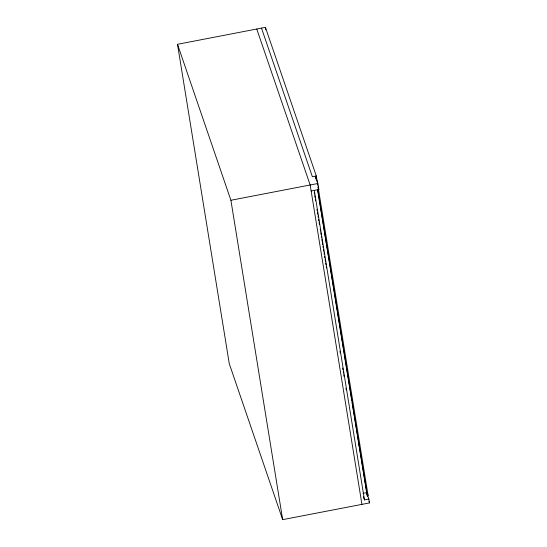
<?xml version="1.0" encoding="UTF-8"?>
<svg xmlns="http://www.w3.org/2000/svg" width="547" height="547" viewBox="0 0 547 547"><rect width="100%" height="100%" fill="white"/><g stroke="black" fill="none" stroke-linecap="round" stroke-linejoin="round"><path stroke-width="0.82" d="M363.003 493.346L366.675 492.635L368.869 499.062L369.498 502.912L282.669 519.65L229.275 363.687L177.502 44.3L265.418 27.35L316.31 175.99L317.814 185.248M316.31 175.99L312.378 176.749L261.487 28.109M177.502 44.3L230.902 200.264L317.875 183.498L318.846 189.501L311.14 190.985M359.817 444.41L358.873 444.595L359.181 445.49M367.133 495.555L368.076 495.377L318.087 186.93M363.365 496.703L364.466 499.91L368.869 499.062M317.875 183.498L315.366 176.175L315.64 177.857M318.026 187.088L318.846 189.501M256.769 29.018L310.17 184.982L361.936 504.368M367.249 492.95L368.076 495.377M368.945 501.305L369.498 502.912M315.674 177.071L316.043 179.32M317.739 189.802L367.44 496.457M317.547 189.638L351.783 400.842M352.056 402.524L367.044 494.946M314.299 190.377L364.466 499.91M314.231 192.435L314.504 194.117M314.778 195.799L315.051 197.481M315.318 199.156L315.592 200.838M316.952 209.241L317.226 210.923M317.499 212.605L317.773 214.287M318.046 215.969L318.32 217.644M318.593 219.326L318.86 221.009M319.133 222.691L319.407 224.373M320.227 229.412L320.494 231.094M320.768 232.776L321.041 234.451M321.315 236.133L321.588 237.815M321.862 239.497L322.128 241.179M322.402 242.861L322.675 244.536M322.949 246.218L323.222 247.9M323.496 249.582L323.769 251.264M324.036 252.94L324.309 254.622M324.583 256.304L324.856 257.986M325.13 259.668L325.403 261.343M325.67 263.025L325.944 264.707M326.217 266.389L326.491 268.071M339.974 351.27L340.248 352.945M342.702 368.076L342.969 369.751M343.243 371.434L343.516 373.116M343.789 374.798L344.063 376.48M345.971 388.24L346.244 389.922M265.418 27.35L265.828 29.88M230.902 200.264L282.669 519.65"/></g></svg>
